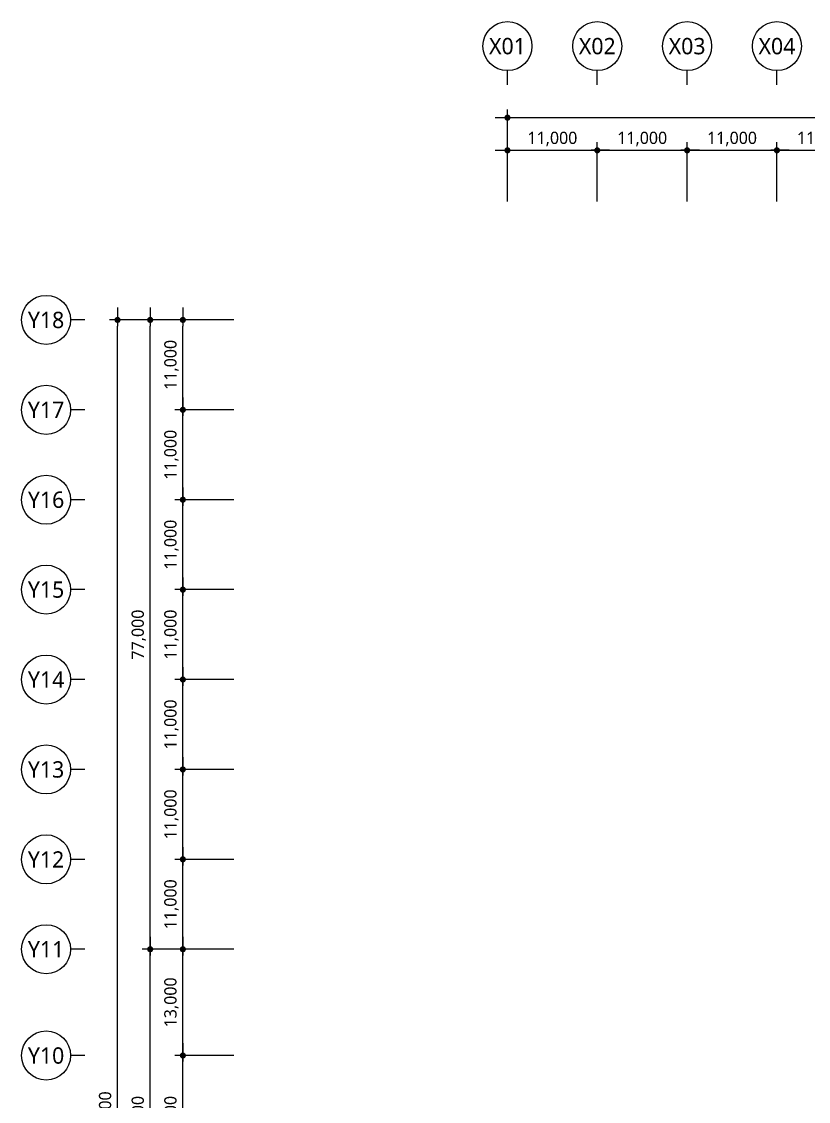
# Model space of a CAD drawing. Header units: millimetres. Extents: x 1915590 to 2257441, y 167795 to 1026436.
# Drawn here: x 1915590 to 2011944, y 300321 to 432436 of the extents above; entities that cross this region are included whole.
import ezdxf
from ezdxf.enums import TextEntityAlignment as Align

# ---------------------------------------------------------------- set-up
doc = ezdxf.new("R2010")
doc.units = ezdxf.units.MM
doc.header["$LTSCALE"] = 5
doc.header["$MEASUREMENT"] = 0
doc.header["$PDSIZE"] = -10
doc.layers.get('0').update_dxf_attribs({"linetype": 'CONTINUOUS'})
doc.layers.get('Defpoints').update_dxf_attribs({"color": 153, "linetype": 'CONTINUOUS'})
for name, color, linetype, lineweight in [('A-AXIS-BUBL', 7, 'CONTINUOUS', 25), ('A-DIMS', 7, 'CONTINUOUS', 25), ('A-XXXX-TXT2', 3, 'CONTINUOUS', 25)]:
    doc.layers.add(name, color=color, linetype=linetype, lineweight=lineweight)
doc.styles.add('HY울릉도L', font='')
doc.styles.add('맑은고딕', font='malgun.ttf')
doc.styles.get('HY울릉도L').set_extended_font_data('HYwulM')
doc.dimstyles.new('CDIM', dxfattribs={"dimtxt": 3, "dimasz": 1.5, "dimexe": 2, "dimexo": 1, "dimgap": 1, "dimtad": 1, "dimdec": 0, "dimrnd": 0.5, "dimzin": 0, "dimdsep": 32, "dimlunit": 6, "dimtxsty": 'HY울릉도L', "dimblk1": '_CIDOT', "dimblk2": '_CIDOT', "dimsah": 1, "dimcen": 5.5, "dimclrd": 2, "dimclre": 2, "dimclrt": 7, "dimadec": 0, "dimazin": 0, "dimtfac": 1, "dimtdec": 0, "dimtix": 1, "dimtmove": 2, "dimatfit": 1, "dimldrblk": '_CIDOT', "dimfxl": 1, "dimtolj": 1, "dimtzin": 0, "dimlwd": -1, "dimarcsym": 0})

# ---------------------------------------------------------------- blocks, each defined once
blk = doc.blocks.new('_CIDOT')
at = {"color": 0, "linetype": 'ByBlock'}
blk.add_line((2, 0), (-1, 0), dxfattribs=at)
at = {"color": 0, "linetype": 'ByBlock', "const_width": 0.5}
blk.add_lwpolyline([(-0.25, 0, 1), (0.25, 0, 1)], format="xyb", close=True, dxfattribs=at)
blk = doc.blocks.new('*D12')
at = {"layer": 'A-DIMS', "lineweight": -2, "transparency": 16777216}
for p, q in [((93193, 151121), (85943, 151121)), ((93193, 135121), (85943, 135121))]:
    blk.add_line(p, q, dxfattribs=at)
at = {"layer": 'A-DIMS', "transparency": 16777216}
blk.add_line((86943, 135871), (86943, 150371), dxfattribs=at)
at = {"layer": 'Defpoints', "color": 0, "transparency": 16777216}
for p in [(86943, 151121), (93693, 151121), (93693, 135121)]:
    blk.add_point(p, dxfattribs=at)
at = {"layer": 'A-DIMS', "transparency": 16777216, "xscale": 750, "yscale": 750, "zscale": 750}
for p, rotation in [((86943, 151121), 90), ((86943, 135121), 270)]:
    blk.add_blockref('_CIDOT', p, dxfattribs=dict(at, rotation=rotation))
at = {"layer": 'A-DIMS', "color": 3, "transparency": 16777216, "insert": (85550, 143121), "char_height": 1500, "attachment_point": 5, "rotation": 90, "style": '맑은고딕'}
blk.add_mtext('\\A1;16,000', dxfattribs=at)
blk = doc.blocks.new('*D13')
at = {"layer": 'A-DIMS', "lineweight": -2, "transparency": 16777216}
for p, q in [((93193, 164121), (85943, 164121)), ((93193, 151121), (85943, 151121))]:
    blk.add_line(p, q, dxfattribs=at)
at = {"layer": 'A-DIMS', "transparency": 16777216}
blk.add_line((86943, 151871), (86943, 163371), dxfattribs=at)
at = {"layer": 'Defpoints', "color": 0, "transparency": 16777216}
for p in [(86943, 164121), (93693, 164121), (93693, 151121)]:
    blk.add_point(p, dxfattribs=at)
at = {"layer": 'A-DIMS', "transparency": 16777216, "xscale": 750, "yscale": 750, "zscale": 750}
for p, rotation in [((86943, 164121), 90), ((86943, 151121), 270)]:
    blk.add_blockref('_CIDOT', p, dxfattribs=dict(at, rotation=rotation))
at = {"layer": 'A-DIMS', "color": 3, "transparency": 16777216, "insert": (85550, 157621), "char_height": 1500, "attachment_point": 5, "rotation": 90, "style": '맑은고딕'}
blk.add_mtext('\\A1;13,000', dxfattribs=at)
blk = doc.blocks.new('*D14')
at = {"layer": 'A-DIMS', "lineweight": -2, "transparency": 16777216}
for p, q in [((93193, 175121), (85943, 175121)), ((93193, 164121), (85943, 164121))]:
    blk.add_line(p, q, dxfattribs=at)
at = {"layer": 'A-DIMS', "transparency": 16777216}
blk.add_line((86943, 164871), (86943, 174371), dxfattribs=at)
at = {"layer": 'Defpoints', "color": 0, "transparency": 16777216}
for p in [(86943, 175121), (93693, 175121), (93693, 164121)]:
    blk.add_point(p, dxfattribs=at)
at = {"layer": 'A-DIMS', "transparency": 16777216, "xscale": 750, "yscale": 750, "zscale": 750}
for p, rotation in [((86943, 175121), 90), ((86943, 164121), 270)]:
    blk.add_blockref('_CIDOT', p, dxfattribs=dict(at, rotation=rotation))
at = {"layer": 'A-DIMS', "color": 3, "transparency": 16777216, "insert": (85550, 169621), "char_height": 1500, "attachment_point": 5, "rotation": 90, "style": '맑은고딕'}
blk.add_mtext('\\A1;11,000', dxfattribs=at)
blk = doc.blocks.new('*D15')
at = {"layer": 'A-DIMS', "lineweight": -2, "transparency": 16777216}
for p, q in [((93193, 186121), (85943, 186121)), ((93193, 175121), (85943, 175121))]:
    blk.add_line(p, q, dxfattribs=at)
at = {"layer": 'A-DIMS', "transparency": 16777216}
blk.add_line((86943, 175871), (86943, 185371), dxfattribs=at)
at = {"layer": 'Defpoints', "color": 0, "transparency": 16777216}
for p in [(86943, 186121), (93693, 186121), (93693, 175121)]:
    blk.add_point(p, dxfattribs=at)
at = {"layer": 'A-DIMS', "transparency": 16777216, "xscale": 750, "yscale": 750, "zscale": 750}
for p, rotation in [((86943, 186121), 90), ((86943, 175121), 270)]:
    blk.add_blockref('_CIDOT', p, dxfattribs=dict(at, rotation=rotation))
at = {"layer": 'A-DIMS', "color": 3, "transparency": 16777216, "insert": (85550, 180621), "char_height": 1500, "attachment_point": 5, "rotation": 90, "style": '맑은고딕'}
blk.add_mtext('\\A1;11,000', dxfattribs=at)
blk = doc.blocks.new('*D16')
at = {"layer": 'A-DIMS', "lineweight": -2, "transparency": 16777216}
for p, q in [((93193, 197121), (85943, 197121)), ((93193, 186121), (85943, 186121))]:
    blk.add_line(p, q, dxfattribs=at)
at = {"layer": 'A-DIMS', "transparency": 16777216}
blk.add_line((86943, 186871), (86943, 196371), dxfattribs=at)
at = {"layer": 'Defpoints', "color": 0, "transparency": 16777216}
for p in [(86943, 197121), (93693, 197121), (93693, 186121)]:
    blk.add_point(p, dxfattribs=at)
at = {"layer": 'A-DIMS', "transparency": 16777216, "xscale": 750, "yscale": 750, "zscale": 750}
for p, rotation in [((86943, 197121), 90), ((86943, 186121), 270)]:
    blk.add_blockref('_CIDOT', p, dxfattribs=dict(at, rotation=rotation))
at = {"layer": 'A-DIMS', "color": 3, "transparency": 16777216, "insert": (85550, 191621), "char_height": 1500, "attachment_point": 5, "rotation": 90, "style": '맑은고딕'}
blk.add_mtext('\\A1;11,000', dxfattribs=at)
blk = doc.blocks.new('*D17')
at = {"layer": 'A-DIMS', "lineweight": -2, "transparency": 16777216}
for p, q in [((93193, 208121), (85943, 208121)), ((93193, 197121), (85943, 197121))]:
    blk.add_line(p, q, dxfattribs=at)
at = {"layer": 'A-DIMS', "transparency": 16777216}
blk.add_line((86943, 197871), (86943, 207371), dxfattribs=at)
at = {"layer": 'Defpoints', "color": 0, "transparency": 16777216}
for p in [(86943, 208121), (93693, 208121), (93693, 197121)]:
    blk.add_point(p, dxfattribs=at)
at = {"layer": 'A-DIMS', "transparency": 16777216, "xscale": 750, "yscale": 750, "zscale": 750}
for p, rotation in [((86943, 208121), 90), ((86943, 197121), 270)]:
    blk.add_blockref('_CIDOT', p, dxfattribs=dict(at, rotation=rotation))
at = {"layer": 'A-DIMS', "color": 3, "transparency": 16777216, "insert": (85550, 202621), "char_height": 1500, "attachment_point": 5, "rotation": 90, "style": '맑은고딕'}
blk.add_mtext('\\A1;11,000', dxfattribs=at)
blk = doc.blocks.new('*D18')
at = {"layer": 'A-DIMS', "lineweight": -2, "transparency": 16777216}
for p, q in [((93193, 219121), (85943, 219121)), ((93193, 208121), (85943, 208121))]:
    blk.add_line(p, q, dxfattribs=at)
at = {"layer": 'A-DIMS', "transparency": 16777216}
blk.add_line((86943, 208871), (86943, 218371), dxfattribs=at)
at = {"layer": 'Defpoints', "color": 0, "transparency": 16777216}
for p in [(86943, 219121), (93693, 219121), (93693, 208121)]:
    blk.add_point(p, dxfattribs=at)
at = {"layer": 'A-DIMS', "transparency": 16777216, "xscale": 750, "yscale": 750, "zscale": 750}
for p, rotation in [((86943, 219121), 90), ((86943, 208121), 270)]:
    blk.add_blockref('_CIDOT', p, dxfattribs=dict(at, rotation=rotation))
at = {"layer": 'A-DIMS', "color": 3, "transparency": 16777216, "insert": (85550, 213621), "char_height": 1500, "attachment_point": 5, "rotation": 90, "style": '맑은고딕'}
blk.add_mtext('\\A1;11,000', dxfattribs=at)
blk = doc.blocks.new('*D19')
at = {"layer": 'A-DIMS', "lineweight": -2, "transparency": 16777216}
for p, q in [((93193, 230121), (85943, 230121)), ((93193, 219121), (85943, 219121))]:
    blk.add_line(p, q, dxfattribs=at)
at = {"layer": 'A-DIMS', "transparency": 16777216}
blk.add_line((86943, 219871), (86943, 229371), dxfattribs=at)
at = {"layer": 'Defpoints', "color": 0, "transparency": 16777216}
for p in [(86943, 230121), (93693, 230121), (93693, 219121)]:
    blk.add_point(p, dxfattribs=at)
at = {"layer": 'A-DIMS', "transparency": 16777216, "xscale": 750, "yscale": 750, "zscale": 750}
for p, rotation in [((86943, 230121), 90), ((86943, 219121), 270)]:
    blk.add_blockref('_CIDOT', p, dxfattribs=dict(at, rotation=rotation))
at = {"layer": 'A-DIMS', "color": 3, "transparency": 16777216, "insert": (85550, 224621), "char_height": 1500, "attachment_point": 5, "rotation": 90, "style": '맑은고딕'}
blk.add_mtext('\\A1;11,000', dxfattribs=at)
blk = doc.blocks.new('*D20')
at = {"layer": 'A-DIMS', "lineweight": -2, "transparency": 16777216}
for p, q in [((93193, 241121), (85943, 241121)), ((93193, 230121), (85943, 230121))]:
    blk.add_line(p, q, dxfattribs=at)
at = {"layer": 'A-DIMS', "transparency": 16777216}
blk.add_line((86943, 230871), (86943, 240371), dxfattribs=at)
at = {"layer": 'Defpoints', "color": 0, "transparency": 16777216}
for p in [(86943, 241121), (93693, 241121), (93693, 230121)]:
    blk.add_point(p, dxfattribs=at)
at = {"layer": 'A-DIMS', "transparency": 16777216, "xscale": 750, "yscale": 750, "zscale": 750}
for p, rotation in [((86943, 241121), 90), ((86943, 230121), 270)]:
    blk.add_blockref('_CIDOT', p, dxfattribs=dict(at, rotation=rotation))
at = {"layer": 'A-DIMS', "color": 3, "transparency": 16777216, "insert": (85550, 235621), "char_height": 1500, "attachment_point": 5, "rotation": 90, "style": '맑은고딕'}
blk.add_mtext('\\A1;11,000', dxfattribs=at)
blk = doc.blocks.new('*D22')
at = {"layer": 'A-DIMS', "lineweight": -2, "transparency": 16777216}
for p, q in [((93193, 241121), (77943, 241121)), ((93193, 45121), (77943, 45121))]:
    blk.add_line(p, q, dxfattribs=at)
at = {"layer": 'A-DIMS', "transparency": 16777216}
blk.add_line((78943, 45871), (78943, 240371), dxfattribs=at)
at = {"layer": 'Defpoints', "color": 0, "transparency": 16777216}
for p in [(78943, 241121), (93693, 241121), (93693, 45121)]:
    blk.add_point(p, dxfattribs=at)
at = {"layer": 'A-DIMS', "transparency": 16777216, "xscale": 750, "yscale": 750, "zscale": 750}
for p, rotation in [((78943, 241121), 90), ((78943, 45121), 270)]:
    blk.add_blockref('_CIDOT', p, dxfattribs=dict(at, rotation=rotation))
at = {"layer": 'A-DIMS', "color": 3, "transparency": 16777216, "insert": (77550, 143121), "char_height": 1500, "attachment_point": 5, "rotation": 90, "style": '맑은고딕'}
blk.add_mtext('\\A1;196,000', dxfattribs=at)
blk = doc.blocks.new('*D24')
at = {"layer": 'A-DIMS', "lineweight": -2, "transparency": 16777216}
for p, q in [((93193, 164121), (81943, 164121)), ((93193, 122121), (81943, 122121))]:
    blk.add_line(p, q, dxfattribs=at)
at = {"layer": 'A-DIMS', "transparency": 16777216}
blk.add_line((82943, 122871), (82943, 163371), dxfattribs=at)
at = {"layer": 'Defpoints', "color": 0, "transparency": 16777216}
for p in [(82943, 164121), (93693, 164121), (93693, 122121)]:
    blk.add_point(p, dxfattribs=at)
at = {"layer": 'A-DIMS', "transparency": 16777216, "xscale": 750, "yscale": 750, "zscale": 750}
for p, rotation in [((82943, 164121), 90), ((82943, 122121), 270)]:
    blk.add_blockref('_CIDOT', p, dxfattribs=dict(at, rotation=rotation))
at = {"layer": 'A-DIMS', "color": 3, "transparency": 16777216, "insert": (81550, 143121), "char_height": 1500, "attachment_point": 5, "rotation": 90, "style": '맑은고딕'}
blk.add_mtext('\\A1;42,000', dxfattribs=at)
blk = doc.blocks.new('*D25')
at = {"layer": 'A-DIMS', "lineweight": -2, "transparency": 16777216}
for p, q in [((93193, 241121), (81943, 241121)), ((93193, 164121), (81943, 164121))]:
    blk.add_line(p, q, dxfattribs=at)
at = {"layer": 'A-DIMS', "transparency": 16777216}
blk.add_line((82943, 164871), (82943, 240371), dxfattribs=at)
at = {"layer": 'Defpoints', "color": 0, "transparency": 16777216}
for p in [(82943, 241121), (93693, 241121), (93693, 164121)]:
    blk.add_point(p, dxfattribs=at)
at = {"layer": 'A-DIMS', "transparency": 16777216, "xscale": 750, "yscale": 750, "zscale": 750}
for p, rotation in [((82943, 241121), 90), ((82943, 164121), 270)]:
    blk.add_blockref('_CIDOT', p, dxfattribs=dict(at, rotation=rotation))
at = {"layer": 'A-DIMS', "color": 3, "transparency": 16777216, "insert": (81550, 202621), "char_height": 1500, "attachment_point": 5, "rotation": 90, "style": '맑은고딕'}
blk.add_mtext('\\A1;77,000', dxfattribs=at)
blk = doc.blocks.new('*D26')
at = {"layer": 'A-DIMS', "lineweight": -2, "transparency": 16777216}
for p, q in [((148693, 255621), (148693, 262871)), ((159693, 255621), (159693, 262871))]:
    blk.add_line(p, q, dxfattribs=at)
at = {"layer": 'A-DIMS', "transparency": 16777216}
blk.add_line((149443, 261871), (158943, 261871), dxfattribs=at)
at = {"layer": 'Defpoints', "color": 0, "transparency": 16777216}
for p in [(159693, 261871), (148693, 255121), (159693, 255121)]:
    blk.add_point(p, dxfattribs=at)
at = {"layer": 'A-DIMS', "transparency": 16777216, "xscale": 750, "yscale": 750, "zscale": 750, "rotation": 180}
blk.add_blockref('_CIDOT', (148693, 261871), dxfattribs=at)
at = {"layer": 'A-DIMS', "transparency": 16777216, "xscale": 750, "yscale": 750, "zscale": 750}
blk.add_blockref('_CIDOT', (159693, 261871), dxfattribs=at)
at = {"layer": 'A-DIMS', "color": 3, "transparency": 16777216, "insert": (154193, 263263), "char_height": 1500, "attachment_point": 5, "style": '맑은고딕'}
blk.add_mtext('\\A1;11,000', dxfattribs=at)
blk = doc.blocks.new('*D27')
at = {"layer": 'A-DIMS', "lineweight": -2, "transparency": 16777216}
for p, q in [((159693, 255621), (159693, 262871)), ((170693, 255621), (170693, 262871))]:
    blk.add_line(p, q, dxfattribs=at)
at = {"layer": 'A-DIMS', "transparency": 16777216}
blk.add_line((160443, 261871), (169943, 261871), dxfattribs=at)
at = {"layer": 'Defpoints', "color": 0, "transparency": 16777216}
for p in [(170693, 261871), (159693, 255121), (170693, 255121)]:
    blk.add_point(p, dxfattribs=at)
at = {"layer": 'A-DIMS', "transparency": 16777216, "xscale": 750, "yscale": 750, "zscale": 750, "rotation": 180}
blk.add_blockref('_CIDOT', (159693, 261871), dxfattribs=at)
at = {"layer": 'A-DIMS', "transparency": 16777216, "xscale": 750, "yscale": 750, "zscale": 750}
blk.add_blockref('_CIDOT', (170693, 261871), dxfattribs=at)
at = {"layer": 'A-DIMS', "color": 3, "transparency": 16777216, "insert": (165193, 263263), "char_height": 1500, "attachment_point": 5, "style": '맑은고딕'}
blk.add_mtext('\\A1;11,000', dxfattribs=at)
blk = doc.blocks.new('*D39')
at = {"layer": 'A-DIMS', "lineweight": -2, "transparency": 16777216}
for p, q in [((126693, 255621), (126693, 266871)), ((302693, 255621), (302693, 266871))]:
    blk.add_line(p, q, dxfattribs=at)
at = {"layer": 'A-DIMS', "transparency": 16777216}
blk.add_line((127443, 265871), (301943, 265871), dxfattribs=at)
at = {"layer": 'Defpoints', "color": 0, "transparency": 16777216}
for p in [(302693, 265871), (126693, 255121), (302693, 255121)]:
    blk.add_point(p, dxfattribs=at)
at = {"layer": 'A-DIMS', "transparency": 16777216, "xscale": 750, "yscale": 750, "zscale": 750, "rotation": 180}
blk.add_blockref('_CIDOT', (126693, 265871), dxfattribs=at)
at = {"layer": 'A-DIMS', "transparency": 16777216, "xscale": 750, "yscale": 750, "zscale": 750}
blk.add_blockref('_CIDOT', (302693, 265871), dxfattribs=at)
at = {"layer": 'A-DIMS', "color": 3, "transparency": 16777216, "insert": (214693, 267263), "char_height": 1500, "attachment_point": 5, "style": '맑은고딕'}
blk.add_mtext('\\A1;176,000', dxfattribs=at)
blk = doc.blocks.new('*D41')
at = {"layer": 'A-DIMS', "lineweight": -2, "transparency": 16777216}
for p, q in [((126693, 255621), (126693, 262871)), ((137693, 255621), (137693, 262871))]:
    blk.add_line(p, q, dxfattribs=at)
at = {"layer": 'A-DIMS', "transparency": 16777216}
blk.add_line((127443, 261871), (136943, 261871), dxfattribs=at)
at = {"layer": 'Defpoints', "color": 0, "transparency": 16777216}
for p in [(137693, 261871), (126693, 255121), (137693, 255121)]:
    blk.add_point(p, dxfattribs=at)
at = {"layer": 'A-DIMS', "transparency": 16777216, "xscale": 750, "yscale": 750, "zscale": 750, "rotation": 180}
blk.add_blockref('_CIDOT', (126693, 261871), dxfattribs=at)
at = {"layer": 'A-DIMS', "transparency": 16777216, "xscale": 750, "yscale": 750, "zscale": 750}
blk.add_blockref('_CIDOT', (137693, 261871), dxfattribs=at)
at = {"layer": 'A-DIMS', "color": 3, "transparency": 16777216, "insert": (132193, 263263), "char_height": 1500, "attachment_point": 5, "style": '맑은고딕'}
blk.add_mtext('\\A1;11,000', dxfattribs=at)
blk = doc.blocks.new('*D42')
at = {"layer": 'A-DIMS', "lineweight": -2, "transparency": 16777216}
for p, q in [((137693, 255621), (137693, 262871)), ((148693, 255621), (148693, 262871))]:
    blk.add_line(p, q, dxfattribs=at)
at = {"layer": 'A-DIMS', "transparency": 16777216}
blk.add_line((138443, 261871), (147943, 261871), dxfattribs=at)
at = {"layer": 'Defpoints', "color": 0, "transparency": 16777216}
for p in [(148693, 261871), (137693, 255121), (148693, 255121)]:
    blk.add_point(p, dxfattribs=at)
at = {"layer": 'A-DIMS', "transparency": 16777216, "xscale": 750, "yscale": 750, "zscale": 750, "rotation": 180}
blk.add_blockref('_CIDOT', (137693, 261871), dxfattribs=at)
at = {"layer": 'A-DIMS', "transparency": 16777216, "xscale": 750, "yscale": 750, "zscale": 750}
blk.add_blockref('_CIDOT', (148693, 261871), dxfattribs=at)
at = {"layer": 'A-DIMS', "color": 3, "transparency": 16777216, "insert": (143193, 263263), "char_height": 1500, "attachment_point": 5, "style": '맑은고딕'}
blk.add_mtext('\\A1;11,000', dxfattribs=at)
blk = doc.blocks.new('DIM(210222)')
for p, q in [((126693, 269870.6), (126693, 271620.6)), ((137693, 269870.6), (137693, 271620.6)), ((148693, 269870.6), (148693, 271620.6)), ((159693, 269870.6), (159693, 271620.6)), ((74943, 241120.6), (73193, 241120.6)), ((74943, 230120.6), (73193, 230120.6)), ((74943, 219120.6), (73193, 219120.6)), ((74943, 208120.6), (73193, 208120.6)), ((74943, 197120.6), (73193, 197120.6)), ((74943, 186120.6), (73193, 186120.6)), ((74943, 175120.6), (73193, 175120.6)), ((74943, 164120.6), (73193, 164120.6)), ((74943, 151120.6), (73193, 151120.6))]:
    blk.add_line(p, q)
at = {"layer": 'A-AXIS-BUBL', "ltscale": 0.2}
for centre in [(126693, 274620.6), (137693, 274620.6), (148693, 274620.6), (159693, 274620.6), (70193, 241120.6), (70193, 230120.6), (70193, 219120.6), (70193, 208120.6), (70193, 197120.6), (70193, 186120.6), (70193, 175120.6), (70193, 164120.6), (70193, 151120.6)]:
    blk.add_circle(centre, 3000, dxfattribs=at)
at = {"layer": 'A-XXXX-TXT2', "ltscale": 0.2, "style": '맑은고딕'}
for s, p in [('X01', (126693, 274620.6)), ('X02', (137693, 274620.6)), ('X03', (148693, 274620.6)), ('X04', (159693, 274620.6)), ('Y18', (70193, 241120.6)), ('Y17', (70193, 230120.6)), ('Y16', (70193, 219120.6)), ('Y15', (70193, 208120.6)), ('Y14', (70193, 197120.6)), ('Y13', (70193, 186120.6)), ('Y12', (70193, 175120.6)), ('Y11', (70193, 164120.6)), ('Y10', (70193, 151120.6))]:
    blk.add_text(s, height=2000, dxfattribs=at).set_placement(p, align=Align.MIDDLE)
at = {"layer": 'A-DIMS'}
for p1, p2, distance, picture, middle in [((126693, 255120.6), (302693, 255120.6), 10750, '*D39', (214693, 267263.4)), ((126693, 255120.6), (137693, 255120.6), 6750, '*D41', (132193, 263263.4)), ((137693, 255120.6), (148693, 255120.6), 6750, '*D42', (143193, 263263.4)), ((148693, 255120.6), (159693, 255120.6), 6750, '*D26', (154193, 263263.4)), ((159693, 255120.6), (170693, 255120.6), 6750, '*D27', (165193, 263263.4)), ((93693, 45120.6), (93693, 241120.6), 14750, '*D22', (77550.2, 143120.6)), ((93693, 164120.6), (93693, 241120.6), 10750, '*D25', (81550.2, 202620.6)), ((93693, 230120.6), (93693, 241120.6), 6750, '*D20', (85550.2, 235620.6)), ((93693, 219120.6), (93693, 230120.6), 6750, '*D19', (85550.2, 224620.6)), ((93693, 208120.6), (93693, 219120.6), 6750, '*D18', (85550.2, 213620.6)), ((93693, 197120.6), (93693, 208120.6), 6750, '*D17', (85550.2, 202620.6)), ((93693, 186120.6), (93693, 197120.6), 6750, '*D16', (85550.2, 191620.6)), ((93693, 175120.6), (93693, 186120.6), 6750, '*D15', (85550.2, 180620.6)), ((93693, 164120.6), (93693, 175120.6), 6750, '*D14', (85550.2, 169620.6)), ((93693, 122120.6), (93693, 164120.6), 10750, '*D24', (81550.2, 143120.6)), ((93693, 151120.6), (93693, 164120.6), 6750, '*D13', (85550.2, 157620.6)), ((93693, 135120.6), (93693, 151120.6), 6750, '*D12', (85550.2, 143120.6))]:
    dim = blk.add_aligned_dim(p1=p1, p2=p2, distance=distance, dimstyle='CDIM', override={"dimscale": 500, "dimtxsty": '맑은고딕', "dimclrd": 256, "dimclre": 256, "dimclrt": 3}, dxfattribs=at)
    dim.commit()
    dim.dimension.update_dxf_attribs({"geometry": picture, "text_midpoint": middle})

msp = doc.modelspace()

# ---------------------------------------------------------------- block references
msp.add_blockref('DIM(210222)', (1848397, 154815.1))

doc.saveas('drawing.dxf')
